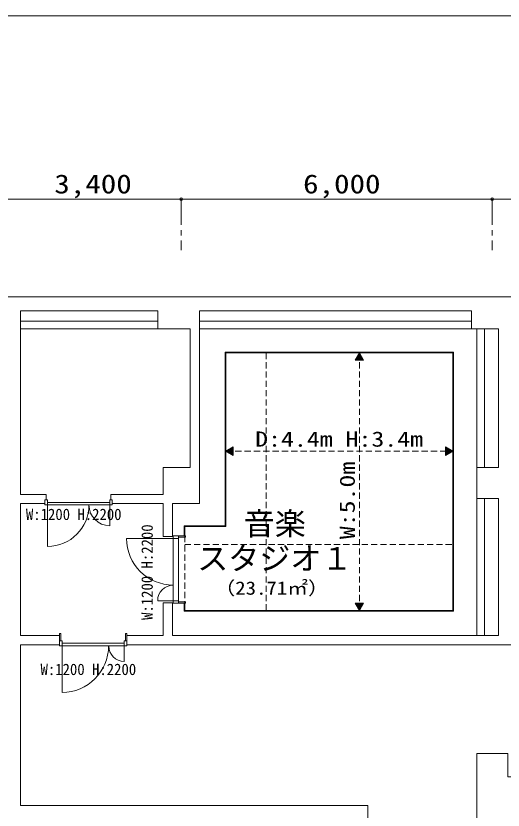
# Model space of a CAD drawing. Units: millimetres, scale not verified. Extents: x -9667 to 46333, y -21917 to 17470.
# Drawn here: x 9552 to 18963, y 2121 to 17470 of the extents above; entities that cross this region are included whole.
import ezdxf
from ezdxf.enums import TextEntityAlignment as Align

# ---------------------------------------------------------------- set-up
doc = ezdxf.new("R2010")
doc.units = ezdxf.units.MM
doc.header["$LTSCALE"] = 100
doc.linetypes.add('CHAIN1', pattern=[8, 5, -1, 1, -1])
doc.linetypes.add('DASHED1', pattern=[1.8, 1.2, -0.6])
for name, color, linetype, lineweight in [('0-0', 7, 'Continuous', 18), ('0-1', 4, 'DASHED1', 18), ('1-0', 4, 'Continuous', 18), ('F-F', 7, 'Continuous', 18)]:
    doc.layers.add(name, color=color, linetype=linetype, lineweight=lineweight)
doc.layers.add('0-A', color=7, linetype='Continuous')
doc.styles.add('HGｺﾞｼｯｸE', font='')
doc.styles.add('ＭＳ ゴシック', font='')
doc.styles.get('HGｺﾞｼｯｸE').set_extended_font_data('HGｺﾞｼｯｸE')
doc.styles.get('ＭＳ ゴシック').set_extended_font_data('MS Gothic')

msp = doc.modelspace()

# ---------------------------------------------------------------- linework, layer by layer
at = {"layer": '0-0'}
for p, q in [((31067.8, 12043), (-8980.2, 12043)), ((9642, 11422.3), (9642, 11772.7)), ((9642, 11772.7), (12295.1, 11772.7)), ((12295.1, 11422.3), (12295.1, 11772.7)), ((13096.1, 11422.3), (13096.1, 11772.7)), ((13096.1, 11772.7), (18352.3, 11772.7)), ((18352.3, 11422.3), (18352.3, 11772.7)), ((12295.1, 11572.4), (9642, 11572.4)), ((18352.3, 11572.4), (13096.1, 11572.4)), ((9642, 8618.9), (9642, 11422.3)), ((12295.1, 11422.3), (9642, 11422.3)), ((12295.1, 11422.3), (12915.9, 11422.3)), ((12915.9, 8744.1), (12915.9, 11422.3)), ((13096.1, 8618.9), (13096.1, 11422.3)), ((18352.3, 11422.3), (13096.1, 11422.3)), ((18352.3, 11422.3), (18873, 11422.3)), ((18452.5, 8744.1), (18452.5, 11422.3)), ((18602.6, 8744.1), (18602.6, 11422.3)), ((18873, 11422.3), (18873, 8744.1)), ((13596.7, 10971.7), (18001.9, 10971.7)), ((13596.7, 7617.8), (13596.7, 10971.7)), ((13609.2, 10959.2), (17989.4, 10959.2)), ((13609.2, 7605.2), (13609.2, 10959.2)), ((16187.3, 10959.2), (16105.6, 10817.8)), ((16154.4, 10902.3), (16220.1, 10902.3)), ((16157.3, 10907.3), (16217.2, 10907.3)), ((16160.2, 10912.3), (16214.3, 10912.3)), ((16163.1, 10917.3), (16211.5, 10917.3)), ((16166, 10922.3), (16208.6, 10922.3)), ((16168.9, 10927.3), (16205.7, 10927.3)), ((16171.7, 10932.3), (16202.8, 10932.3)), ((16174.6, 10937.3), (16199.9, 10937.3)), ((16177.5, 10942.3), (16197, 10942.3)), ((16180.4, 10947.3), (16194.1, 10947.3)), ((16183.3, 10952.3), (16191.3, 10952.3)), ((16186.2, 10957.3), (16188.4, 10957.3)), ((16187.3, 10959.2), (16268.9, 10817.8)), ((17989.4, 10959.2), (17989.4, 5978.3)), ((18001.9, 10971.7), (18001.9, 5965.8)), ((16268.9, 10817.8), (16105.6, 10817.8)), ((16108.2, 10822.3), (16266.3, 10822.3)), ((16111.1, 10827.3), (16263.4, 10827.3)), ((16114, 10832.3), (16260.5, 10832.3)), ((16116.9, 10837.3), (16257.6, 10837.3)), ((16119.8, 10842.3), (16254.8, 10842.3)), ((16122.7, 10847.3), (16251.9, 10847.3)), ((16125.6, 10852.3), (16249, 10852.3)), ((16128.4, 10857.3), (16246.1, 10857.3)), ((16131.3, 10862.3), (16243.2, 10862.3)), ((16134.2, 10867.3), (16240.3, 10867.3)), ((16137.1, 10872.3), (16237.4, 10872.3)), ((16140, 10877.3), (16234.6, 10877.3)), ((16142.9, 10882.3), (16231.7, 10882.3)), ((16145.8, 10887.3), (16228.8, 10887.3)), ((16148.6, 10892.3), (16225.9, 10892.3)), ((16151.5, 10897.3), (16223, 10897.3)), ((13609.2, 9057), (13750.6, 9138.6)), ((13609.2, 9057), (13750.6, 8975.3)), ((13611.1, 9055.9), (13611.1, 9058)), ((13616.1, 9053), (13616.1, 9060.9)), ((13621.1, 9050.1), (13621.1, 9063.8)), ((13626.1, 9047.2), (13626.1, 9066.7)), ((13631.1, 9044.3), (13631.1, 9069.6)), ((13636.1, 9041.4), (13636.1, 9072.5)), ((13641.1, 9038.5), (13641.1, 9075.4)), ((13646.1, 9035.6), (13646.1, 9078.3)), ((13651.1, 9032.8), (13651.1, 9081.1)), ((13656.1, 9029.9), (13656.1, 9084)), ((13661.1, 9027), (13661.1, 9086.9)), ((13666.1, 9024.1), (13666.1, 9089.8)), ((13671.1, 9021.2), (13671.1, 9092.7)), ((13676.1, 9018.3), (13676.1, 9095.6)), ((13681.1, 9015.4), (13681.1, 9098.5)), ((13686.1, 9012.6), (13686.1, 9101.4)), ((13691.1, 9009.7), (13691.1, 9104.2)), ((13696.1, 9006.8), (13696.1, 9107.1)), ((13701.1, 9003.9), (13701.1, 9110)), ((13706.1, 9001), (13706.1, 9112.9)), ((13711.1, 8998.1), (13711.1, 9115.8)), ((13716.1, 8995.2), (13716.1, 9118.7)), ((13721.1, 8992.3), (13721.1, 9121.6)), ((13726.1, 8989.5), (13726.1, 9124.4)), ((13731.1, 8986.6), (13731.1, 9127.3)), ((13736.1, 8983.7), (13736.1, 9130.2)), ((13741.1, 8980.8), (13741.1, 9133.1)), ((13746.1, 8977.9), (13746.1, 9136)), ((13750.6, 9138.6), (13750.6, 8975.3)), ((17989.4, 9057), (17848, 9138.6)), ((17848, 8975.3), (17848, 9138.6)), ((17989.4, 9057), (17848, 8975.3)), ((17852.5, 9136), (17852.5, 8977.9)), ((17857.5, 9133.1), (17857.5, 8980.8)), ((17862.5, 9130.2), (17862.5, 8983.7)), ((17867.5, 9127.3), (17867.5, 8986.6)), ((17872.5, 9124.4), (17872.5, 8989.5)), ((17877.5, 9121.6), (17877.5, 8992.3)), ((17882.5, 9118.7), (17882.5, 8995.2)), ((17887.5, 9115.8), (17887.5, 8998.1)), ((17892.5, 9112.9), (17892.5, 9001)), ((17897.5, 9110), (17897.5, 9003.9)), ((17902.5, 9107.1), (17902.5, 9006.8)), ((17907.5, 9104.2), (17907.5, 9009.7)), ((17912.5, 9101.4), (17912.5, 9012.6)), ((17917.5, 9098.5), (17917.5, 9015.4)), ((17922.5, 9095.6), (17922.5, 9018.3)), ((17927.5, 9092.7), (17927.5, 9021.2)), ((17932.5, 9089.8), (17932.5, 9024.1)), ((17937.5, 9086.9), (17937.5, 9027)), ((17942.5, 9084), (17942.5, 9029.9)), ((17947.5, 9081.1), (17947.5, 9032.8)), ((17952.5, 9078.3), (17952.5, 9035.6)), ((17957.5, 9075.4), (17957.5, 9038.5)), ((17962.5, 9072.5), (17962.5, 9041.4)), ((17967.5, 9069.6), (17967.5, 9044.3)), ((17972.5, 9066.7), (17972.5, 9047.2)), ((17977.5, 9063.8), (17977.5, 9050.1)), ((17982.5, 9060.9), (17982.5, 9053)), ((17987.5, 9058), (17987.5, 9055.9)), ((9642, 8223.5), (9642, 8618.9)), ((12395.3, 8744.1), (12395.3, 8223.5)), ((12915.9, 8744.1), (12395.3, 8744.1)), ((13096.1, 8043.3), (13096.1, 8618.9)), ((18452.5, 8744.1), (18452.5, 8143.4)), ((18873, 8744.1), (18452.5, 8744.1)), ((9642, 8223.5), (10137.4, 8223.5)), ((10137.4, 8118.3), (10137.4, 8223.5)), ((18452.5, 8143.4), (18873, 8143.4)), ((18452.5, 8143.4), (18452.5, 5495.2)), ((18602.6, 8143.4), (18602.6, 5495.2)), ((18873, 5495.2), (18873, 8143.4)), ((9642, 8043.3), (10112.3, 8043.3)), ((9642, 5495.2), (9642, 8043.3)), ((10162.4, 8118.3), (10112.3, 8118.3)), ((10112.3, 8118.3), (10112.3, 8018.2)), ((10162.4, 8018.2), (10112.3, 8018.2)), ((10162.4, 8118.3), (10162.4, 8018.2)), ((10162.4, 8068.3), (11363.8, 8068.3)), ((10162.4, 8018.2), (11363.8, 8018.2)), ((10162.4, 8018.2), (10162.4, 7217.3)), ((11363.8, 8118.3), (11363.8, 8018.2)), ((11413.9, 8118.3), (11363.8, 8118.3)), ((11363.8, 8018.2), (11363.8, 7617.8)), ((11413.9, 8018.2), (11363.8, 8018.2)), ((11413.9, 8018.2), (11413.9, 8118.3)), ((11413.9, 8043.3), (12395.3, 8043.3)), ((12395.3, 7410), (12395.3, 8043.3)), ((12575.5, 8043.3), (13096.1, 8043.3)), ((12575.5, 7410), (12575.5, 8043.3)), ((13609.2, 7605.2), (12813.3, 7605.2)), ((12813.3, 7605.2), (12813.3, 7420)), ((12813.3, 7605.2), (13609.2, 7605.2)), ((12590.5, 7370), (11690.5, 7370)), ((12395.3, 7410), (12575.5, 7410)), ((12590.5, 7420), (12575.5, 7420)), ((12575.5, 7410), (12590.5, 7410)), ((12590.5, 7420), (12690.6, 7420)), ((12590.5, 7370), (12690.6, 7370)), ((12590.5, 7370), (12590.5, 6168.5)), ((12690.6, 7370), (12690.6, 7420)), ((12690.6, 7420), (12828.3, 7420)), ((12690.6, 7395), (12828.3, 7395)), ((12690.6, 6168.5), (12690.6, 7370)), ((12828.3, 7395), (12828.3, 7420)), ((12290.5, 6168.5), (12590.5, 6168.5)), ((12590.5, 6168.5), (12690.6, 6168.5)), ((12690.6, 6168.5), (12690.6, 6118.5)), ((12690.6, 6143.5), (12828.3, 6143.5)), ((12828.3, 6143.5), (12828.3, 6118.5)), ((12395.3, 5495.2), (12395.3, 6128.5)), ((12395.3, 6128.5), (12575.5, 6128.5)), ((12575.5, 5495.2), (12575.5, 6128.5)), ((12575.5, 6128.5), (12590.5, 6128.5)), ((12590.5, 6118.5), (12575.5, 6118.5)), ((12590.5, 6118.5), (12690.6, 6118.5)), ((12690.6, 6118.5), (12828.3, 6118.5)), ((12813.3, 5978.3), (12813.3, 6118.5)), ((16105.6, 6119.7), (16268.9, 6119.7)), ((16187.3, 5978.3), (16105.6, 6119.7)), ((16266.3, 6115.2), (16108.2, 6115.2)), ((16263.4, 6110.2), (16111.1, 6110.2)), ((16260.5, 6105.2), (16114, 6105.2)), ((16257.6, 6100.2), (16116.9, 6100.2)), ((16254.8, 6095.2), (16119.8, 6095.2)), ((16251.9, 6090.2), (16122.7, 6090.2)), ((16249, 6085.2), (16125.6, 6085.2)), ((16246.1, 6080.2), (16128.4, 6080.2)), ((16243.2, 6075.2), (16131.3, 6075.2)), ((16240.3, 6070.2), (16134.2, 6070.2)), ((16237.4, 6065.2), (16137.1, 6065.2)), ((16234.6, 6060.2), (16140, 6060.2)), ((16231.7, 6055.2), (16142.9, 6055.2)), ((16228.8, 6050.2), (16145.8, 6050.2)), ((16225.9, 6045.2), (16148.6, 6045.2)), ((16223, 6040.2), (16151.5, 6040.2)), ((16220.1, 6035.2), (16154.4, 6035.2)), ((16217.2, 6030.2), (16157.3, 6030.2)), ((16214.3, 6025.2), (16160.2, 6025.2)), ((16211.5, 6020.2), (16163.1, 6020.2)), ((16208.6, 6015.2), (16166, 6015.2)), ((16205.7, 6010.2), (16168.9, 6010.2)), ((16202.8, 6005.2), (16171.7, 6005.2)), ((16199.9, 6000.2), (16174.6, 6000.2)), ((16197, 5995.2), (16177.5, 5995.2)), ((16194.1, 5990.2), (16180.4, 5990.2)), ((16187.3, 5978.3), (16268.9, 6119.7)), ((17989.4, 5978.3), (12813.3, 5978.3)), ((16191.3, 5985.2), (16183.3, 5985.2)), ((16188.4, 5980.2), (16186.2, 5980.2)), ((10392.9, 5395.1), (10392.9, 5535.3)), ((9642, 5495.2), (10392.9, 5495.2)), ((10392.9, 5495.2), (10392.9, 5315)), ((10442.9, 5395.1), (10392.9, 5395.1)), ((10417.9, 5395.1), (10392.9, 5395.1)), ((10392.9, 5294.9), (10392.9, 5395.1)), ((10442.9, 5395.1), (10442.9, 5294.9)), ((11644.4, 5395.1), (11694.4, 5395.1)), ((11694.4, 5495.2), (11694.4, 5315)), ((11694.4, 5495.2), (12395.3, 5495.2)), ((11694.4, 5294.9), (11694.4, 5395.1)), ((12575.5, 5495.2), (18873, 5495.2)), ((9642, 2211.3), (9642, 5315)), ((9642, 5315), (10392.9, 5315)), ((10442.9, 5294.9), (10392.9, 5294.9)), ((10392.9, 5294.9), (10417.9, 5294.9)), ((11644.4, 5345), (10442.9, 5345)), ((11644.4, 5294.9), (10442.9, 5294.9)), ((10442.9, 5294.9), (10442.9, 4394.9)), ((11644.4, 4994.9), (11644.4, 5294.9)), ((11669.4, 5294.9), (11694.4, 5294.9)), ((11694.4, 5315), (24548.8, 5315)), ((12345.2, 2211.3), (9642, 2211.3)), ((13146.2, 2211.3), (12345.2, 2211.3)), ((13146.2, 2211.3), (16350, 2211.3)), ((16350, 2211.3), (16350, -6799.4))]:
    msp.add_line(p, q, dxfattribs=at)
at = {"layer": '0-0', "linetype": 'DASHED1'}
for p, q in [((9642, 5315), (10026.5, 5315)), ((9642, 3348.2), (9642, 5315))]:
    msp.add_line(p, q, dxfattribs=at)
at = {"layer": '0-0'}
for points in [[(11388.8, 8118.3), (11388.8, 8223.5), (12395.3, 8223.5)], [(10137.4, 8118.3), (10112.3, 8118.3), (10112.3, 8043.3)], [(11388.8, 8118.3), (11413.9, 8118.3), (11413.9, 8043.3)], [(13596.7, 7617.8), (12800.7, 7617.8), (12800.7, 7420)], [(12590.5, 7370), (12590.5, 7420), (12590.5, 7395)], [(12590.5, 6168.5), (12590.5, 6118.5), (12590.5, 6143.5)], [(18001.9, 5965.8), (12800.7, 5965.8), (12800.7, 6118.5)], [(10392.9, 5535.3), (10417.9, 5535.3), (10417.9, 5395.1)], [(11669.4, 5395.1), (11669.4, 5535.3), (11694.4, 5535.3), (11694.4, 5395.1)], [(11644.4, 5395.1), (11644.4, 5294.9), (11694.4, 5294.9)], [(24459.6, 2762), (19053.2, 2762), (19053.2, 3212.5), (18452.5, 3212.5), (18452.5, 1510.5)]]:
    msp.add_lwpolyline(points, dxfattribs=at)
for centre, radius, start, end in [((10162.4, 8018.2), 801, 270, 0), ((11363.8, 8018.2), 400.5, 180, 270), ((12590.5, 7370), 900, 180, 270), ((12590.5, 6168.5), 300, 90, 180), ((10442.9, 5294.9), 900, 270, 0), ((11644.4, 5294.9), 300, 180, 270)]:
    msp.add_arc(centre, radius, start, end, dxfattribs=at)
at = {"layer": '0-1'}
for p, q in [((14385.1, 5978.3), (14385.1, 10959.2)), ((16187.3, 5978.3), (16187.3, 10959.2)), ((13609.2, 9057), (17989.4, 9057)), ((12813.3, 7420), (12813.3, 6118.5)), ((12813.3, 7254.8), (17989.4, 7254.8))]:
    msp.add_line(p, q, dxfattribs=at)
at = {"layer": '1-0'}
msp.add_line((9341.6, 13928.7), (12745.7, 13928.7), dxfattribs=at)
at = {"layer": '1-0', "linetype": 'CHAIN1'}
for p, q in [((12745.7, 13928.7), (12745.7, 12941.5)), ((18752.8, 13928.7), (18752.8, 12941.5))]:
    msp.add_line(p, q, dxfattribs=at)
at = {"layer": '1-0'}
msp.add_lwpolyline([(12745.7, 13928.7), (18752.8, 13928.7), (24760, 13928.7)], dxfattribs=at)
for centre in [(12745.7, 13928.7), (18752.8, 13928.7)]:
    msp.add_circle(centre, 25, dxfattribs=at)
at = {"layer": 'F-F'}
msp.add_lwpolyline([(46332.8, 17469.6), (-9667.2, 17469.6), (-9667.2, -21730.4)], dxfattribs=at)

# ---------------------------------------------------------------- texts
at = {"layer": '0-A', "style": 'ＭＳ ゴシック'}
for s, height, width, p in [('D:4.4m H:3.4m', 293.3, 1.25, (14174.3, 9057)), ('W:1200 H:2200', 219.9, 0.95, (9745.3, 7661.4)), ('（23.71㎡） ', 256.6, 1.15, (13386.2, 6206.7)), ('W:1200 H:2200', 219.9, 0.95, (10027.7, 4665.8))]:
    msp.add_text(s, height=height, dxfattribs=dict(at, width=width)).set_placement(p, align=Align.BOTTOM_LEFT)
for s, height, width, p in [('W:5.0m', 293.3, 1.25, (16187.3, 7357)), ('W:1200 H:2200', 219.9, 0.95, (12261.9, 5796.3))]:
    msp.add_text(s, height=height, rotation=90, dxfattribs=dict(at, width=width)).set_placement(p, align=Align.BOTTOM_LEFT)
at = {"layer": '0-A', "style": 'HGｺﾞｼｯｸE'}
for s, p in [('音楽', (13953.1, 7304.4)), ('スタジオ１', (13053.1, 6633.5))]:
    msp.add_text(s, height=439.9, dxfattribs=at).set_placement(p, align=Align.BOTTOM_LEFT)
at = {"layer": '1-0', "style": 'ＭＳ ゴシック', "width": 1.2}
for s, p in [('3,400', (10293.7, 13928.7)), ('6,000', (15099.3, 13928.7))]:
    msp.add_text(s, height=366.6, dxfattribs=at).set_placement(p, align=Align.BOTTOM_LEFT)

doc.saveas('drawing.dxf')
